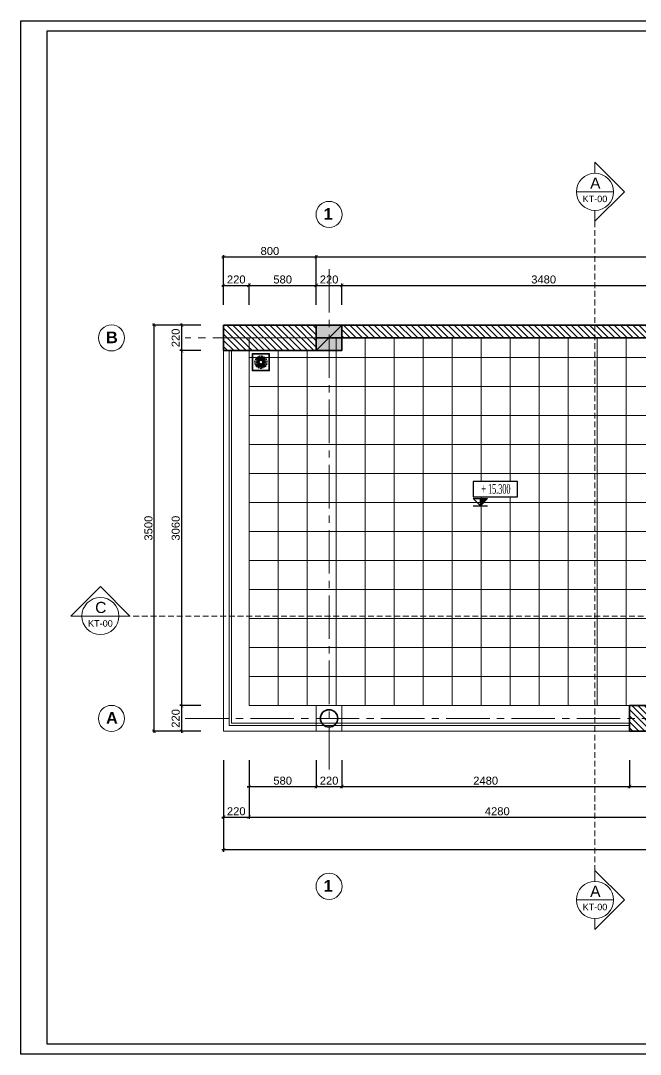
# Model space of a CAD drawing. Header units: millimetres. Extents: x 522695 to 636011, y 461124 to 505319.
# Drawn here: x 574177 to 579519, y 496409 to 505319 of the extents above; entities that cross this region are included whole.
import ezdxf
from ezdxf.enums import TextEntityAlignment as Align

# ---------------------------------------------------------------- set-up
doc = ezdxf.new("R2010")
doc.units = ezdxf.units.MM
doc.header["$LTSCALE"] = 500
doc.header["$MEASUREMENT"] = 0
doc.linetypes.add('CENTER2', pattern=[1.125, 0.75, -0.125, 0.125, -0.125])
doc.linetypes.add('DASHED2', pattern=[0.375, 0.25, -0.125])
doc.layers.get('0').update_dxf_attribs({"linetype": 'CONTINUOUS'})
doc.layers.get('DEFPOINTS').update_dxf_attribs({"color": 250, "linetype": 'CONTINUOUS'})
for name, color, linetype, lineweight in [('DH_CAT', 3, 'CONTINUOUS', 35), ('DH_HATCH', 250, 'CONTINUOUS', 5), ('DH_KHUAT', 149, 'DASHED2', 9), ('DH_KTHUOC', 8, 'CONTINUOUS', 5), ('DH_NETMANH', 9, 'CONTINUOUS', 5), ('DH_NOITHAT', 252, 'CONTINUOUS', 9), ('DH_TEXT', 4, 'CONTINUOUS', 13), ('DH_THAY', 4, 'CONTINUOUS', 13), ('DH_TRUC', 251, 'CENTER2', 5), ('TEXT', 3, 'CONTINUOUS', 25)]:
    doc.layers.add(name, color=color, linetype=linetype, lineweight=lineweight)
doc.layers.add('E_Thay', color=33, linetype='CONTINUOUS')
doc.layers.add('IN', color=5, linetype='CONTINUOUS')
doc.styles.add('arial', font='arial.ttf')
doc.styles.add('DH_ARIAL_B', font='arialbd.ttf')
doc.styles.add('DH_KITHUOC', font='arial.ttf')
doc.styles.add('ROMANSssss', font='vntimeh.shx', dxfattribs={"width": 0.55})
doc.dimstyles.new('DH_100s', dxfattribs={"dimtxt": 230, "dimasz": 100, "dimexe": 50, "dimexo": 0, "dimgap": 50, "dimtad": 1, "dimdec": 0, "dimzin": 0, "dimdsep": 46, "dimtxsty": 'DH_KITHUOC', "dimblk1": 'ARCHTICK', "dimblk2": 'ARCHTICK', "dimsah": 1, "dimcen": 90, "dimdle": 50, "dimclrd": 8, "dimclre": 8, "dimclrt": 4, "dimadec": 0, "dimazin": 0, "dimtfac": 100, "dimtdec": 0, "dimtofl": 0, "dimtmove": 2, "dimatfit": 3, "dimldrblk": 'ARCHTICK', "dimfxl": 1, "dimtolj": 2, "dimtzin": 0, "dimarcsym": 0})

# ---------------------------------------------------------------- blocks, each defined once
blk = doc.blocks.new('KHUNGTEN_A3')
at = {"color": 3}
blk.add_lwpolyline([(0, 14850), (21000, 14850), (21000, 0), (0, 0)], close=True, dxfattribs=at)
blk.add_lwpolyline([(380, 14704), (20854, 14704), (20854, 146), (380, 146)], close=True)
for points in [[(18720, 14704), (18720, 146)], [(18720, 12461), (20854, 12461)], [(18720, 10924), (20854, 10924)], [(18720, 9388), (20854, 9388)], [(18720, 7851), (20854, 7851)], [(18720, 5608), (20854, 5608)], [(18720, 4566), (20854, 4566)], [(18720, 3523), (20854, 3523)], [(18720, 1602), (20854, 1602)], [(19787, 1602), (19787, 146)], [(18720, 1238), (20854, 1238)], [(18720, 874), (20854, 874)], [(18720, 510), (20854, 510)]]:
    blk.add_lwpolyline(points)
at = {"layer": 'DH_TEXT', "style": 'DH_ARIAL_B'}
for s, insert, char_height, width, attachment_point in [('GHI CHÚ', (18874, 14514), 100, 1830.82, 4), ('HIỆU CHỈNH', (18874, 12271), 100, 1830.82, 4), ('CHỦ ĐẦU TƯ', (18874, 10734), 100, 1830.82, 4), ('CÔNG TRÌNH', (18874, 9198), 100, 1830.82, 4), ('NHÀ Ở GIA ĐÌNH', (19787, 8656), 150, 1830.82, 5), ('TƯ VẤN THIẾT KẾ', (18874, 7661), 100, 1830.82, 4), ('THIẾT KẾ - VẼ', (18874, 5418), 100, 1830.82, 4), ('KIỂM', (18874, 4376), 100, 1830.82, 4), ('TÊN BẢN VẼ', (18874, 3333), 100, 1830.82, 4), ('KÝ HIỆU', (18874, 1423), 100, 788.51, 4), ('TỶ LỆ', (18874, 1059), 100, 788.51, 4), ('1/50', (20321, 1059), 100, 788.51, 5), ('KHỔ GIẤY', (18874, 700), 100, 788.51, 4), ('A3', (20321, 700), 100, 788.51, 5), ('NGÀY SỬA', (18874, 355), 100, 788.51, 4), ('15/05/2017', (19942, 355), 100, 788.51, 4)]:
    blk.add_mtext(s, dxfattribs=dict(at, insert=insert, char_height=char_height, width=width, attachment_point=attachment_point))
blk = doc.blocks.new('_ARCHTICK')
at = {"color": 0, "linetype": 'ByBlock', "const_width": 0.15}
blk.add_lwpolyline([(-0.5, -0.5), (0.5, 0.5)], dxfattribs=at)
blk = doc.blocks.new('*D214')
at = {"layer": 'DEFPOINTS', "color": 0, "transparency": 16777216}
for p in [(575729.7, 502694.9), (575563.8, 502474.9), (575729.7, 502474.9)]:
    blk.add_point(p, dxfattribs=at)
at = {"layer": 'DH_KTHUOC', "color": 8, "lineweight": -2, "transparency": 16777216}
for p, q in [((575563.8, 502709.9), (575563.8, 502459.9)), ((575729.7, 502694.9), (575548.8, 502694.9)), ((575729.7, 502474.9), (575548.8, 502474.9))]:
    blk.add_line(p, q, dxfattribs=at)
at = {"layer": 'DH_KTHUOC', "color": 8, "lineweight": -2, "transparency": 16777216, "xscale": 30, "yscale": 30, "zscale": 30}
for p, rotation in [((575563.8, 502694.9), 90), ((575563.8, 502474.9), 270)]:
    blk.add_blockref('_ARCHTICK', p, dxfattribs=dict(at, rotation=rotation))
at = {"layer": 'DH_KTHUOC', "color": 4, "transparency": 16777216, "insert": (575513.5, 502584.9), "char_height": 69, "attachment_point": 5, "rotation": 90, "style": 'DH_KITHUOC'}
blk.add_mtext('\\A2;220', dxfattribs=at)
blk = doc.blocks.new('*D215')
at = {"layer": 'DEFPOINTS', "color": 0, "transparency": 16777216}
for p in [(575729.7, 502474.9), (575563.8, 499414.9), (575729.7, 499414.9)]:
    blk.add_point(p, dxfattribs=at)
at = {"layer": 'DH_KTHUOC', "color": 8, "lineweight": -2, "transparency": 16777216}
for p, q in [((575729.7, 502474.9), (575548.8, 502474.9)), ((575563.8, 502489.9), (575563.8, 499399.9)), ((575729.7, 499414.9), (575548.8, 499414.9))]:
    blk.add_line(p, q, dxfattribs=at)
at = {"layer": 'DH_KTHUOC', "color": 8, "lineweight": -2, "transparency": 16777216, "xscale": 30, "yscale": 30, "zscale": 30}
for p, rotation in [((575563.8, 502474.9), 90), ((575563.8, 499414.9), 270)]:
    blk.add_blockref('_ARCHTICK', p, dxfattribs=dict(at, rotation=rotation))
at = {"layer": 'DH_KTHUOC', "color": 4, "transparency": 16777216, "insert": (575513.5, 500944.9), "char_height": 69, "attachment_point": 5, "rotation": 90, "style": 'DH_KITHUOC'}
blk.add_mtext('\\A2;3060', dxfattribs=at)
blk = doc.blocks.new('*D216')
at = {"layer": 'DEFPOINTS', "color": 0, "transparency": 16777216}
for p in [(575729.7, 499414.9), (575563.8, 499194.9), (575729.7, 499194.9)]:
    blk.add_point(p, dxfattribs=at)
at = {"layer": 'DH_KTHUOC', "color": 8, "lineweight": -2, "transparency": 16777216}
for p, q in [((575729.7, 499414.9), (575548.8, 499414.9)), ((575563.8, 499429.9), (575563.8, 499179.9)), ((575729.7, 499194.9), (575548.8, 499194.9))]:
    blk.add_line(p, q, dxfattribs=at)
at = {"layer": 'DH_KTHUOC', "color": 8, "lineweight": -2, "transparency": 16777216, "xscale": 30, "yscale": 30, "zscale": 30}
for p, rotation in [((575563.8, 499414.9), 90), ((575563.8, 499194.9), 270)]:
    blk.add_blockref('_ARCHTICK', p, dxfattribs=dict(at, rotation=rotation))
at = {"layer": 'DH_KTHUOC', "color": 4, "transparency": 16777216, "insert": (575513.5, 499304.9), "char_height": 69, "attachment_point": 5, "rotation": 90, "style": 'DH_KITHUOC'}
blk.add_mtext('\\A2;220', dxfattribs=at)
blk = doc.blocks.new('*D217')
at = {"layer": 'DEFPOINTS', "color": 0, "transparency": 16777216}
for p in [(575328.9, 502694.9), (575729.7, 502694.9), (575729.7, 499194.9)]:
    blk.add_point(p, dxfattribs=at)
at = {"layer": 'DH_KTHUOC', "color": 8, "lineweight": -2, "transparency": 16777216}
for p, q in [((575328.9, 499179.9), (575328.9, 502709.9)), ((575729.7, 502694.9), (575313.9, 502694.9)), ((575729.7, 499194.9), (575313.9, 499194.9))]:
    blk.add_line(p, q, dxfattribs=at)
at = {"layer": 'DH_KTHUOC', "color": 8, "lineweight": -2, "transparency": 16777216, "xscale": 30, "yscale": 30, "zscale": 30}
for p, rotation in [((575328.9, 502694.9), 90), ((575328.9, 499194.9), 270)]:
    blk.add_blockref('_ARCHTICK', p, dxfattribs=dict(at, rotation=rotation))
at = {"layer": 'DH_KTHUOC', "color": 4, "transparency": 16777216, "insert": (575278.6, 500944.9), "char_height": 69, "attachment_point": 5, "rotation": 90, "style": 'DH_KITHUOC'}
blk.add_mtext('\\A2;3500', dxfattribs=at)
blk = doc.blocks.new('*D218')
at = {"layer": 'DEFPOINTS', "color": 0, "transparency": 16777216}
for p in [(575925.5, 498945.5), (576145.5, 498945.5), (576145.5, 498453.8)]:
    blk.add_point(p, dxfattribs=at)
at = {"layer": 'DH_KTHUOC', "color": 8, "lineweight": -2, "transparency": 16777216}
for p, q in [((575925.5, 498945.5), (575925.5, 498438.8)), ((576145.5, 498945.5), (576145.5, 498438.8)), ((575910.5, 498453.8), (576160.5, 498453.8))]:
    blk.add_line(p, q, dxfattribs=at)
at = {"layer": 'DH_KTHUOC', "color": 8, "lineweight": -2, "transparency": 16777216, "xscale": 30, "yscale": 30, "zscale": 30, "rotation": 180}
blk.add_blockref('_ARCHTICK', (575925.5, 498453.8), dxfattribs=at)
at = {"layer": 'DH_KTHUOC', "color": 8, "lineweight": -2, "transparency": 16777216, "xscale": 30, "yscale": 30, "zscale": 30}
blk.add_blockref('_ARCHTICK', (576145.5, 498453.8), dxfattribs=at)
at = {"layer": 'DH_KTHUOC', "color": 4, "transparency": 16777216, "insert": (576035.5, 498504), "char_height": 69, "attachment_point": 5, "style": 'DH_KITHUOC'}
blk.add_mtext('\\A2;220', dxfattribs=at)
blk = doc.blocks.new('*D219')
at = {"layer": 'DEFPOINTS', "color": 0, "transparency": 16777216}
for p in [(576145.5, 498945.5), (576725.5, 498945.5), (576725.5, 498717.7)]:
    blk.add_point(p, dxfattribs=at)
at = {"layer": 'DH_KTHUOC', "color": 8, "lineweight": -2, "transparency": 16777216}
for p, q in [((576145.5, 498945.5), (576145.5, 498702.7)), ((576725.5, 498945.5), (576725.5, 498702.7)), ((576130.5, 498717.7), (576740.5, 498717.7))]:
    blk.add_line(p, q, dxfattribs=at)
at = {"layer": 'DH_KTHUOC', "color": 8, "lineweight": -2, "transparency": 16777216, "xscale": 30, "yscale": 30, "zscale": 30, "rotation": 180}
blk.add_blockref('_ARCHTICK', (576145.5, 498717.7), dxfattribs=at)
at = {"layer": 'DH_KTHUOC', "color": 8, "lineweight": -2, "transparency": 16777216, "xscale": 30, "yscale": 30, "zscale": 30}
blk.add_blockref('_ARCHTICK', (576725.5, 498717.7), dxfattribs=at)
at = {"layer": 'DH_KTHUOC', "color": 4, "transparency": 16777216, "insert": (576435.5, 498767.9), "char_height": 69, "attachment_point": 5, "style": 'DH_KITHUOC'}
blk.add_mtext('\\A2;580', dxfattribs=at)
blk = doc.blocks.new('*D220')
at = {"layer": 'DEFPOINTS', "color": 0, "transparency": 16777216}
for p in [(576725.5, 498945.5), (576945.5, 498945.5), (576945.5, 498717.7)]:
    blk.add_point(p, dxfattribs=at)
at = {"layer": 'DH_KTHUOC', "color": 8, "lineweight": -2, "transparency": 16777216}
for p, q in [((576725.5, 498945.5), (576725.5, 498702.7)), ((576945.5, 498945.5), (576945.5, 498702.7)), ((576710.5, 498717.7), (576960.5, 498717.7))]:
    blk.add_line(p, q, dxfattribs=at)
at = {"layer": 'DH_KTHUOC', "color": 8, "lineweight": -2, "transparency": 16777216, "xscale": 30, "yscale": 30, "zscale": 30, "rotation": 180}
blk.add_blockref('_ARCHTICK', (576725.5, 498717.7), dxfattribs=at)
at = {"layer": 'DH_KTHUOC', "color": 8, "lineweight": -2, "transparency": 16777216, "xscale": 30, "yscale": 30, "zscale": 30}
blk.add_blockref('_ARCHTICK', (576945.5, 498717.7), dxfattribs=at)
at = {"layer": 'DH_KTHUOC', "color": 4, "transparency": 16777216, "insert": (576835.5, 498767.9), "char_height": 69, "attachment_point": 5, "style": 'DH_KITHUOC'}
blk.add_mtext('\\A2;220', dxfattribs=at)
blk = doc.blocks.new('*D221')
at = {"layer": 'DEFPOINTS', "color": 0, "transparency": 16777216}
for p in [(576945.5, 498945.5), (579425.5, 498945.5), (579425.5, 498717.7)]:
    blk.add_point(p, dxfattribs=at)
at = {"layer": 'DH_KTHUOC', "color": 8, "lineweight": -2, "transparency": 16777216}
for p, q in [((576945.5, 498945.5), (576945.5, 498702.7)), ((579425.5, 498945.5), (579425.5, 498702.7)), ((576930.5, 498717.7), (579440.5, 498717.7))]:
    blk.add_line(p, q, dxfattribs=at)
at = {"layer": 'DH_KTHUOC', "color": 8, "lineweight": -2, "transparency": 16777216, "xscale": 30, "yscale": 30, "zscale": 30, "rotation": 180}
blk.add_blockref('_ARCHTICK', (576945.5, 498717.7), dxfattribs=at)
at = {"layer": 'DH_KTHUOC', "color": 8, "lineweight": -2, "transparency": 16777216, "xscale": 30, "yscale": 30, "zscale": 30}
blk.add_blockref('_ARCHTICK', (579425.5, 498717.7), dxfattribs=at)
at = {"layer": 'DH_KTHUOC', "color": 4, "transparency": 16777216, "insert": (578185.5, 498767.9), "char_height": 69, "attachment_point": 5, "style": 'DH_KITHUOC'}
blk.add_mtext('\\A2;2480', dxfattribs=at)
blk = doc.blocks.new('*D228')
at = {"layer": 'DEFPOINTS', "color": 0, "transparency": 16777216}
for p in [(575925.5, 498945.5), (583925.5, 498945.5), (575925.5, 498171)]:
    blk.add_point(p, dxfattribs=at)
at = {"layer": 'DH_KTHUOC', "color": 8, "lineweight": -2, "transparency": 16777216}
for p, q in [((575925.5, 498945.5), (575925.5, 498156)), ((583925.5, 498945.5), (583925.5, 498156)), ((583940.5, 498171), (575910.5, 498171))]:
    blk.add_line(p, q, dxfattribs=at)
at = {"layer": 'DH_KTHUOC', "color": 8, "lineweight": -2, "transparency": 16777216, "xscale": 30, "yscale": 30, "zscale": 30, "rotation": 180}
blk.add_blockref('_ARCHTICK', (575925.5, 498171), dxfattribs=at)
at = {"layer": 'DH_KTHUOC', "color": 8, "lineweight": -2, "transparency": 16777216, "xscale": 30, "yscale": 30, "zscale": 30}
blk.add_blockref('_ARCHTICK', (583925.5, 498171), dxfattribs=at)
at = {"layer": 'DH_KTHUOC', "color": 4, "transparency": 16777216, "insert": (579925.5, 498221.2), "char_height": 69, "attachment_point": 5, "style": 'DH_KITHUOC'}
blk.add_mtext('\\A2;8000', dxfattribs=at)
blk = doc.blocks.new('*D229')
at = {"layer": 'DEFPOINTS', "color": 0, "transparency": 16777216}
for p in [(576145.5, 498945.5), (580425.5, 498945.5), (580425.5, 498453.8)]:
    blk.add_point(p, dxfattribs=at)
at = {"layer": 'DH_KTHUOC', "color": 8, "lineweight": -2, "transparency": 16777216}
for p, q in [((576145.5, 498945.5), (576145.5, 498438.8)), ((580425.5, 498945.5), (580425.5, 498438.8)), ((576130.5, 498453.8), (580440.5, 498453.8))]:
    blk.add_line(p, q, dxfattribs=at)
at = {"layer": 'DH_KTHUOC', "color": 8, "lineweight": -2, "transparency": 16777216, "xscale": 30, "yscale": 30, "zscale": 30, "rotation": 180}
blk.add_blockref('_ARCHTICK', (576145.5, 498453.8), dxfattribs=at)
at = {"layer": 'DH_KTHUOC', "color": 8, "lineweight": -2, "transparency": 16777216, "xscale": 30, "yscale": 30, "zscale": 30}
blk.add_blockref('_ARCHTICK', (580425.5, 498453.8), dxfattribs=at)
at = {"layer": 'DH_KTHUOC', "color": 4, "transparency": 16777216, "insert": (578285.5, 498504), "char_height": 69, "attachment_point": 5, "style": 'DH_KITHUOC'}
blk.add_mtext('\\A2;4280', dxfattribs=at)
blk = doc.blocks.new('*D232')
at = {"layer": 'DEFPOINTS', "color": 0, "transparency": 16777216}
for p in [(579425.5, 498945.5), (580425.5, 498945.5), (580425.5, 498717.7)]:
    blk.add_point(p, dxfattribs=at)
at = {"layer": 'DH_KTHUOC', "color": 8, "lineweight": -2, "transparency": 16777216}
for p, q in [((579425.5, 498945.5), (579425.5, 498702.7)), ((580425.5, 498945.5), (580425.5, 498702.7)), ((579410.5, 498717.7), (580440.5, 498717.7))]:
    blk.add_line(p, q, dxfattribs=at)
at = {"layer": 'DH_KTHUOC', "color": 8, "lineweight": -2, "transparency": 16777216, "xscale": 30, "yscale": 30, "zscale": 30, "rotation": 180}
blk.add_blockref('_ARCHTICK', (579425.5, 498717.7), dxfattribs=at)
at = {"layer": 'DH_KTHUOC', "color": 8, "lineweight": -2, "transparency": 16777216, "xscale": 30, "yscale": 30, "zscale": 30}
blk.add_blockref('_ARCHTICK', (580425.5, 498717.7), dxfattribs=at)
at = {"layer": 'DH_KTHUOC', "color": 4, "transparency": 16777216, "insert": (579925.5, 498767.9), "char_height": 69, "attachment_point": 5, "style": 'DH_KITHUOC'}
blk.add_mtext('\\A2;1000', dxfattribs=at)
blk = doc.blocks.new('cot220')
at = {"layer": 'DH_HATCH'}
blk.add_hatch(color=256, dxfattribs=at).paths.add_polyline_path([(-110, -110), (110, -110), (110, 110), (-110, 110)])
at = {"layer": 'DH_CAT'}
blk.add_lwpolyline([(-110, -110), (110, -110), (110, 110), (-110, 110)], close=True, dxfattribs=at)
blk.add_lwpolyline([(110, 110), (-110, -110)], dxfattribs=at)
blk = doc.blocks.new('*D233')
at = {"layer": 'DEFPOINTS', "color": 0, "transparency": 16777216}
for p in [(576725.5, 503283.2), (575925.5, 502869.1), (576725.5, 502869.1)]:
    blk.add_point(p, dxfattribs=at)
at = {"layer": 'DH_KTHUOC', "color": 8, "lineweight": -2, "transparency": 16777216}
for p, q in [((575910.5, 503283.2), (576740.5, 503283.2)), ((575925.5, 502869.1), (575925.5, 503298.2)), ((576725.5, 502869.1), (576725.5, 503298.2))]:
    blk.add_line(p, q, dxfattribs=at)
at = {"layer": 'DH_KTHUOC', "color": 8, "lineweight": -2, "transparency": 16777216, "xscale": 30, "yscale": 30, "zscale": 30, "rotation": 180}
blk.add_blockref('_ARCHTICK', (575925.5, 503283.2), dxfattribs=at)
at = {"layer": 'DH_KTHUOC', "color": 8, "lineweight": -2, "transparency": 16777216, "xscale": 30, "yscale": 30, "zscale": 30}
blk.add_blockref('_ARCHTICK', (576725.5, 503283.2), dxfattribs=at)
at = {"layer": 'DH_KTHUOC', "color": 4, "transparency": 16777216, "insert": (576325.5, 503333.5), "char_height": 69, "attachment_point": 5, "style": 'DH_KITHUOC'}
blk.add_mtext('\\A2;800', dxfattribs=at)
blk = doc.blocks.new('*D234')
at = {"layer": 'DEFPOINTS', "color": 0, "transparency": 16777216}
for p in [(576945.5, 503037.9), (576725.5, 502869.1), (576945.5, 502869.1)]:
    blk.add_point(p, dxfattribs=at)
at = {"layer": 'DH_KTHUOC', "color": 8, "lineweight": -2, "transparency": 16777216}
for p, q in [((576710.5, 503037.9), (576960.5, 503037.9)), ((576725.5, 502869.1), (576725.5, 503052.9)), ((576945.5, 502869.1), (576945.5, 503052.9))]:
    blk.add_line(p, q, dxfattribs=at)
at = {"layer": 'DH_KTHUOC', "color": 8, "lineweight": -2, "transparency": 16777216, "xscale": 30, "yscale": 30, "zscale": 30, "rotation": 180}
blk.add_blockref('_ARCHTICK', (576725.5, 503037.9), dxfattribs=at)
at = {"layer": 'DH_KTHUOC', "color": 8, "lineweight": -2, "transparency": 16777216, "xscale": 30, "yscale": 30, "zscale": 30}
blk.add_blockref('_ARCHTICK', (576945.5, 503037.9), dxfattribs=at)
at = {"layer": 'DH_KTHUOC', "color": 4, "transparency": 16777216, "insert": (576835.5, 503088.1), "char_height": 69, "attachment_point": 5, "style": 'DH_KITHUOC'}
blk.add_mtext('\\A2;220', dxfattribs=at)
blk = doc.blocks.new('*D235')
at = {"layer": 'DEFPOINTS', "color": 0, "transparency": 16777216}
for p in [(580425.5, 503037.9), (576945.5, 502869.1), (580425.5, 502869.1)]:
    blk.add_point(p, dxfattribs=at)
at = {"layer": 'DH_KTHUOC', "color": 8, "lineweight": -2, "transparency": 16777216}
for p, q in [((576930.5, 503037.9), (580440.5, 503037.9)), ((576945.5, 502869.1), (576945.5, 503052.9)), ((580425.5, 502869.1), (580425.5, 503052.9))]:
    blk.add_line(p, q, dxfattribs=at)
at = {"layer": 'DH_KTHUOC', "color": 8, "lineweight": -2, "transparency": 16777216, "xscale": 30, "yscale": 30, "zscale": 30, "rotation": 180}
blk.add_blockref('_ARCHTICK', (576945.5, 503037.9), dxfattribs=at)
at = {"layer": 'DH_KTHUOC', "color": 8, "lineweight": -2, "transparency": 16777216, "xscale": 30, "yscale": 30, "zscale": 30}
blk.add_blockref('_ARCHTICK', (580425.5, 503037.9), dxfattribs=at)
at = {"layer": 'DH_KTHUOC', "color": 4, "transparency": 16777216, "insert": (578685.5, 503088.2), "char_height": 69, "attachment_point": 5, "style": 'DH_KITHUOC'}
blk.add_mtext('\\A2;3480', dxfattribs=at)
blk = doc.blocks.new('*D241')
at = {"layer": 'DEFPOINTS', "color": 0, "transparency": 16777216}
for p in [(583925.5, 503283.2), (576725.5, 502869.1), (583925.5, 502869.1)]:
    blk.add_point(p, dxfattribs=at)
at = {"layer": 'DH_KTHUOC', "color": 8, "lineweight": -2, "transparency": 16777216}
for p, q in [((576710.5, 503283.2), (583940.5, 503283.2)), ((576725.5, 502869.1), (576725.5, 503298.2)), ((583925.5, 502869.1), (583925.5, 503298.2))]:
    blk.add_line(p, q, dxfattribs=at)
at = {"layer": 'DH_KTHUOC', "color": 8, "lineweight": -2, "transparency": 16777216, "xscale": 30, "yscale": 30, "zscale": 30, "rotation": 180}
blk.add_blockref('_ARCHTICK', (576725.5, 503283.2), dxfattribs=at)
at = {"layer": 'DH_KTHUOC', "color": 8, "lineweight": -2, "transparency": 16777216, "xscale": 30, "yscale": 30, "zscale": 30}
blk.add_blockref('_ARCHTICK', (583925.5, 503283.2), dxfattribs=at)
at = {"layer": 'DH_KTHUOC', "color": 4, "transparency": 16777216, "insert": (580325.5, 503333.5), "char_height": 69, "attachment_point": 5, "style": 'DH_KITHUOC'}
blk.add_mtext('\\A2;7200', dxfattribs=at)
blk = doc.blocks.new('*D242')
at = {"layer": 'DEFPOINTS', "color": 0, "transparency": 16777216}
for p in [(576145.5, 503037.9), (575925.5, 502869.1), (576145.5, 502869.1)]:
    blk.add_point(p, dxfattribs=at)
at = {"layer": 'DH_KTHUOC', "color": 8, "lineweight": -2, "transparency": 16777216}
for p, q in [((575910.5, 503037.9), (576160.5, 503037.9)), ((575925.5, 502869.1), (575925.5, 503052.9)), ((576145.5, 502869.1), (576145.5, 503052.9))]:
    blk.add_line(p, q, dxfattribs=at)
at = {"layer": 'DH_KTHUOC', "color": 8, "lineweight": -2, "transparency": 16777216, "xscale": 30, "yscale": 30, "zscale": 30, "rotation": 180}
blk.add_blockref('_ARCHTICK', (575925.5, 503037.9), dxfattribs=at)
at = {"layer": 'DH_KTHUOC', "color": 8, "lineweight": -2, "transparency": 16777216, "xscale": 30, "yscale": 30, "zscale": 30}
blk.add_blockref('_ARCHTICK', (576145.5, 503037.9), dxfattribs=at)
at = {"layer": 'DH_KTHUOC', "color": 4, "transparency": 16777216, "insert": (576035.5, 503088.1), "char_height": 69, "attachment_point": 5, "style": 'DH_KITHUOC'}
blk.add_mtext('\\A2;220', dxfattribs=at)
blk = doc.blocks.new('*D243')
at = {"layer": 'DEFPOINTS', "color": 0, "transparency": 16777216}
for p in [(576725.5, 503037.9), (576145.5, 502869.1), (576725.5, 502869.1)]:
    blk.add_point(p, dxfattribs=at)
at = {"layer": 'DH_KTHUOC', "color": 8, "lineweight": -2, "transparency": 16777216}
for p, q in [((576130.5, 503037.9), (576740.5, 503037.9)), ((576145.5, 502869.1), (576145.5, 503052.9)), ((576725.5, 502869.1), (576725.5, 503052.9))]:
    blk.add_line(p, q, dxfattribs=at)
at = {"layer": 'DH_KTHUOC', "color": 8, "lineweight": -2, "transparency": 16777216, "xscale": 30, "yscale": 30, "zscale": 30, "rotation": 180}
blk.add_blockref('_ARCHTICK', (576145.5, 503037.9), dxfattribs=at)
at = {"layer": 'DH_KTHUOC', "color": 8, "lineweight": -2, "transparency": 16777216, "xscale": 30, "yscale": 30, "zscale": 30}
blk.add_blockref('_ARCHTICK', (576725.5, 503037.9), dxfattribs=at)
at = {"layer": 'DH_KTHUOC', "color": 4, "transparency": 16777216, "insert": (576435.5, 503088.1), "char_height": 69, "attachment_point": 5, "style": 'DH_KITHUOC'}
blk.add_mtext('\\A2;580', dxfattribs=at)
blk = doc.blocks.new('A$C38BE5B1B')
at = {"linetype": 'Continuous'}
for points in [[(0, 150.2), (150.2, 150.2), (150.2, 0), (0, 0)], [(143.3, 143.3), (6.8, 143.3), (6.8, 6.8), (143.3, 6.8)]]:
    blk.add_lwpolyline(points, close=True, dxfattribs=at)
for points in [[(23.2, 92), (62.1, 79.3, 0.052408), (61.5, 76.5), (20.8, 80.8, -0.052408)], [(34.5, 111.6), (64.9, 84.2, 0.052408), (63.3, 81.9), (27.8, 102.4, -0.052408)], [(43, 119.3, -0.052408), (52.9, 125), (69.5, 87.6, 0.052408), (67.1, 86.1)], [(63.7, 128.5, -0.052408), (75.1, 129.7), (75.1, 88.7, 0.052408), (72.2, 88.4)], [(86.4, 128.5, -0.052408), (97.3, 125), (80.6, 87.6, 0.052408), (77.9, 88.4)], [(107.2, 119.3, -0.052408), (115.7, 111.6), (85.2, 84.2, 0.052408), (83.1, 86.1)], [(86.9, 81.9), (122.4, 102.4, -0.052408), (127, 92), (88.1, 79.3, 0.052408)], [(61.5, 73.7, 0.052408), (62.1, 70.9), (23.2, 58.2, -0.052408), (20.8, 69.4)], [(64.9, 66), (34.5, 38.5, -0.052408), (27.8, 47.8), (63.3, 68.3, 0.052408)], [(67.1, 64, 0.052408), (69.5, 62.6), (52.9, 25.2, -0.052408), (43, 30.9)], [(72.2, 61.7, 0.052408), (75.1, 61.4), (75.1, 20.5, -0.052408), (63.7, 21.7)], [(77.9, 61.7, 0.052408), (80.6, 62.6), (97.3, 25.2, -0.052408), (86.4, 21.7)], [(85.2, 66), (115.7, 38.5, -0.052408), (107.2, 30.9), (83.1, 64, 0.052408)], [(88.1, 70.9), (127, 58.2, -0.052408), (122.4, 47.8), (86.9, 68.3, 0.052408)], [(88.7, 76.5), (129.4, 80.8, -0.052408), (129.4, 69.4), (88.7, 73.7, 0.052408)]]:
    blk.add_lwpolyline(points, format="xyb", close=True, dxfattribs=at)
blk = doc.blocks.new('CosSan')
at = {"lineweight": 25}
blk.add_hatch(color=8, dxfattribs=at).paths.add_polyline_path([(160, 160), (0, 160), (0, 0)])
at = {"color": 8, "lineweight": 25}
for p, q in [((-160, 0), (160, 0)), ((0, 0), (0, 160))]:
    blk.add_line(p, q, dxfattribs=at)
blk.add_lwpolyline([(0, 0), (-160, 160), (160, 160)], close=True, dxfattribs=at)
at = {"color": 8}
blk.add_wipeout([(-161, 550), (-161, 200), (839, 200), (839, 550)], dxfattribs=at).dxf.layer = 'E_Thay'
at = {"color": 8, "lineweight": 25}
blk.add_lwpolyline([(-161, 200), (839, 200), (839, 550), (-161, 550)], close=True, dxfattribs=at)
at = {"layer": 'E_Thay', "color": 8, "lineweight": 25}
blk.add_line((-160, 160), (160, 160), dxfattribs=at)
at = {"style": 'ROMANSssss', "width": 0.55}
blk.add_attdef('%%P0,000', text='', height=220, dxfattribs=at).set_placement((353, 271), align=Align.CENTER)
blk = doc.blocks.new('*U211')
at = {"color": 8}
for points in [[(0, 518), (0, 636), (318, 318), (0, 0), (0, 118)], [(-200, 318), (200, 318)], [(0, -7112), (0, -6993), (318, -7312), (0, -7630), (0, -7512)], [(-200, -7312), (200, -7312)]]:
    blk.add_lwpolyline(points, dxfattribs=at)
for centre in [(0, 318), (0, -7312)]:
    blk.add_circle(centre, 200, dxfattribs=at)
at = {"layer": 'DH_KHUAT', "color": 250, "linetype": 'DASHED2', "ltscale": 0.5}
blk.add_lwpolyline([(0, 0), (0, -7112)], dxfattribs=at)
at = {"style": 'arial'}
for p in [(4, 411), (4, -7219)]:
    blk.add_text('A', height=120, dxfattribs=at).set_placement(p, align=Align.MIDDLE_CENTER)
for p in [(0, 186), (0, -7444)]:
    blk.add_attdef('KYHIEU', text='', height=70, dxfattribs=at).set_placement(p, align=Align.BOTTOM_CENTER)
blk = doc.blocks.new('*U210')
at = {"color": 8}
for points in [[(-118, 0), (0, 0), (-318, 318), (-636, 0), (-518, 0)], [(12617, 0), (12735, 0), (12417, 318), (12098, 0), (12217, 0)], [(-518, 0), (-118, 0)], [(12217, 0), (12617, 0)]]:
    blk.add_lwpolyline(points, dxfattribs=at)
at = {"color": 250, "linetype": 'DASHED2', "ltscale": 0.5}
blk.add_lwpolyline([(12098, 0), (-118, 0)], dxfattribs=at)
at = {"color": 8}
for centre in [(-318, 0), (12417, 0)]:
    blk.add_circle(centre, 200, dxfattribs=at)
at = {"style": 'arial'}
for p in [(-314, 93), (12421, 93)]:
    blk.add_text('C', height=120, dxfattribs=at).set_placement(p, align=Align.MIDDLE_CENTER)
for p in [(-318, -135), (12417, -135)]:
    blk.add_attdef('KH', text='', height=70, dxfattribs=at).set_placement(p, align=Align.BOTTOM_CENTER)

msp = doc.modelspace()

# ---------------------------------------------------------------- hatches: boundary and pattern name
at = {"layer": 'DH_HATCH'}
h = msp.add_hatch(dxfattribs=at)
h.set_pattern_fill('ANSI31', color=256, scale=300, style=0)
h.set_pattern_definition([(315, (1021890.382, -57687.853), (26.5165043, 26.5165043), [])])
h.paths.add_polyline_path([(576145.5, 502474.9), (576145.5, 502584.9), (575925.5, 502584.9), (575925.5, 502474.9)])
h.paths.add_polyline_path([(576725.5, 502474.9), (576725.5, 502584.9), (576145.5, 502584.9), (576145.5, 502474.9)])
h.paths.add_polyline_path([(576725.5, 502694.9), (575925.5, 502694.9), (575925.5, 502584.9), (576725.5, 502584.9)])
h.paths.add_polyline_path([(580425.5, 502694.9), (576945.5, 502694.9), (576945.5, 502584.9), (580425.5, 502584.9)])
h.paths.add_polyline_path([(580645.5, 501464.9), (580425.5, 501464.9), (580425.5, 500574.9), (580645.5, 500574.9)])
h.paths.add_polyline_path([(580645.5, 502474.9), (580425.5, 502474.9), (580425.5, 502364.9), (580645.5, 502364.9)])
h.paths.add_polyline_path([(583705.5, 502694.9), (580645.5, 502694.9), (580645.5, 502584.9), (583705.5, 502584.9)])
h.paths.add_polyline_path([(583925.5, 502474.9), (583815.5, 502474.9), (583815.5, 500884.9), (583715.5, 500884.9), (583715.5, 500774.9), (583815.5, 500774.9), (583815.5, 499414.9), (583925.5, 499414.9)])
h.paths.add_polyline_path([(583215.5, 500884.9), (583005.5, 500884.9), (583005.5, 500574.9), (583115.5, 500574.9), (583115.5, 500774.9), (583215.5, 500774.9)])
h.paths.add_polyline_path([(583705.5, 499304.9), (583115.5, 499304.9), (583115.5, 499774.9), (583005.5, 499774.9), (583005.5, 499304.9), (580645.5, 499304.9), (580645.5, 499194.9), (583705.5, 499194.9)])
h.paths.add_polyline_path([(580425.5, 499414.9), (579425.5, 499414.9), (579425.5, 499194.9), (580425.5, 499194.9)])
h.paths.add_polyline_path([(580645.5, 499774.9), (580425.5, 499774.9), (580425.5, 499414.9), (580645.5, 499414.9)])
h = msp.add_hatch(dxfattribs=at)
h.set_pattern_fill('NET', color=256, scale=2000, style=0)
h.set_pattern_definition([(0, (576145.54, 499414.93), (0, 250), []), (90, (576145.54, 499414.93), (-250, 2e-14), [])])
h.paths.add_polyline_path([(576725.5, 502474.9), (576145.5, 502474.9), (576145.5, 499414.9), (580425.5, 499414.9), (580425.5, 502584.9), (576725.5, 502584.9)])

# ---------------------------------------------------------------- linework, layer by layer
at = {"layer": 'DH_CAT'}
for points in [[(575925.5, 502694.9), (583925.5, 502694.9), (583925.5, 499194.9), (579425.5, 499194.9)], [(575925.5, 502694.9), (575925.5, 502584.9)], [(576725.5, 502584.9), (576725.5, 502474.9), (575925.5, 502474.9), (575925.5, 502584.9)], [(576725.5, 502584.9), (580425.5, 502584.9)], [(580425.5, 499414.9), (579425.5, 499414.9), (579425.5, 499194.9)]]:
    msp.add_lwpolyline(points, dxfattribs=at)
msp.add_circle((576835.5, 499304.9), 75, dxfattribs=at)
at = {"layer": 'DH_HATCH'}
msp.add_lwpolyline([(576145.5, 502584.9), (580425.5, 502584.9), (580425.5, 499414.9), (576145.5, 499414.9)], close=True, dxfattribs=at)
at = {"layer": 'DH_NETMANH'}
for points in [[(575975.5, 502474.9), (575975.5, 499244.9), (579425.5, 499244.9)], [(575995.5, 502474.9), (575995.5, 499264.9), (579425.5, 499264.9)]]:
    msp.add_lwpolyline(points, dxfattribs=at)
at = {"layer": 'DH_THAY'}
for points in [[(575925.5, 502474.9), (575925.5, 502474.9), (575925.5, 499194.9), (579425.5, 499194.9)], [(576145.5, 502474.9), (576145.5, 499414.9), (576725.5, 499414.9)], [(576945.5, 499414.9), (579425.5, 499414.9)]]:
    msp.add_lwpolyline(points, dxfattribs=at)
msp.add_lwpolyline([(576725.5, 499414.9), (576945.5, 499414.9), (576945.5, 499194.9), (576725.5, 499194.9)], close=True, dxfattribs=at)
for centre in [(576835.5, 503649.1), (574959.8, 502584.9), (574959.8, 499304.9), (576835.5, 497857.4)]:
    msp.add_circle(centre, 112.5, dxfattribs=at)
at = {"layer": 'DH_TRUC'}
for p, q in [((576835.5, 503178.1), (576835.5, 498858.1)), ((584082.1, 502584.9), (575595.4, 502584.9)), ((575595.4, 499304.9), (584082.1, 499304.9))]:
    msp.add_line(p, q, dxfattribs=at)

# ---------------------------------------------------------------- block references
at = {"xscale": 0.6000000000058208, "yscale": 0.6000000000058208, "zscale": 0.6000000000058208}
msp.add_blockref('KHUNGTEN_A3', (574177, 496409.3), dxfattribs=at)
at = {"layer": 'DH_CAT'}
msp.add_blockref('cot220', (576835.5, 502584.9), dxfattribs=at)
at = {"layer": 'DH_NOITHAT', "xscale": -0.9988636363414116, "yscale": 0.9988636363414116, "zscale": 0.9988636363637468, "rotation": 90}
msp.add_blockref('A$C38BE5B1B', (576322.8, 502450.7), dxfattribs=at)
at = {"layer": 'DH_THAY'}
ref = msp.add_blockref('*U211', (579127.8, 503589.7), dxfattribs=dict(at, xscale=0.8, yscale=0.8, zscale=0.8))
ref.add_attrib('KYHIEU', 'KT-00', dxfattribs={"layer": '0', "height": 56, "style": 'arial'}).set_placement((579127.8, 497634.4), align=Align.BOTTOM_CENTER)
ref.add_attrib('KYHIEU', 'KT-00', dxfattribs={"layer": '0', "height": 56, "style": 'arial'}).set_placement((579127.8, 503738.2), align=Align.BOTTOM_CENTER)
ref = msp.add_blockref('*U210', (575118.9, 500187.1), dxfattribs=dict(at, xscale=0.8, yscale=0.8, zscale=0.8))
ref.add_attrib('KH', 'KT-00', dxfattribs={"layer": '0', "height": 56, "style": 'arial'}).set_placement((585052.2, 500079), align=Align.BOTTOM_CENTER)
ref.add_attrib('KH', 'KT-00', dxfattribs={"layer": '0', "height": 56, "style": 'arial'}).set_placement((574864.3, 500079), align=Align.BOTTOM_CENTER)

# ---------------------------------------------------------------- texts
at = {"layer": 'DH_TEXT', "style": 'DH_ARIAL_B'}
for s, p in [('1', (576789, 503603.5)), ('B', (574913.2, 502539.4)), ('A', (574913.2, 499259.4)), ('1', (576789, 497811.9))]:
    msp.add_text(s, height=100, dxfattribs=at).set_placement(p)

# ---------------------------------------------------------------- dimensions: what is measured, and where the dimension line sits
at = {"layer": 'DH_KTHUOC'}
for base, p1, p2, picture, middle in [((576725.5, 503283.2), (575925.5, 502869.1), (576725.5, 502869.1), '*D233', (576325.5, 503333.5)), ((583925.5, 503283.2), (576725.5, 502869.1), (583925.5, 502869.1), '*D241', (580325.5, 503333.5)), ((576145.5, 503037.9), (575925.5, 502869.1), (576145.5, 502869.1), '*D242', (576035.5, 503088.1)), ((576725.5, 503037.9), (576145.5, 502869.1), (576725.5, 502869.1), '*D243', (576435.5, 503088.1)), ((576945.5, 503037.9), (576725.5, 502869.1), (576945.5, 502869.1), '*D234', (576835.5, 503088.1)), ((580425.5, 503037.9), (576945.5, 502869.1), (580425.5, 502869.1), '*D235', (578685.5, 503088.2)), ((576145.5, 498453.8), (575925.5, 498945.5), (576145.5, 498945.5), '*D218', (576035.5, 498504)), ((575925.5, 498171), (583925.5, 498945.5), (575925.5, 498945.5), '*D228', (579925.5, 498221.2)), ((576725.5, 498717.7), (576145.5, 498945.5), (576725.5, 498945.5), '*D219', (576435.5, 498767.9)), ((580425.5, 498453.8), (576145.5, 498945.5), (580425.5, 498945.5), '*D229', (578285.5, 498504)), ((576945.5, 498717.7), (576725.5, 498945.5), (576945.5, 498945.5), '*D220', (576835.5, 498767.9)), ((579425.5, 498717.7), (576945.5, 498945.5), (579425.5, 498945.5), '*D221', (578185.5, 498767.9)), ((580425.5, 498717.7), (579425.5, 498945.5), (580425.5, 498945.5), '*D232', (579925.5, 498767.9))]:
    dim = msp.add_linear_dim(base=base, p1=p1, p2=p2, dimstyle='DH_100s', override={"dimscale": 0.3, "dimarcsym": 2}, dxfattribs=at)
    dim.commit()
    dim.dimension.update_dxf_attribs({"geometry": picture, "text_midpoint": middle})
for base, p1, p2, picture, middle in [((575328.9, 502694.9), (575729.7, 499194.9), (575729.7, 502694.9), '*D217', (575278.6, 500944.9)), ((575563.8, 502474.9), (575729.7, 502694.9), (575729.7, 502474.9), '*D214', (575513.5, 502584.9)), ((575563.8, 499414.9), (575729.7, 502474.9), (575729.7, 499414.9), '*D215', (575513.5, 500944.9)), ((575563.8, 499194.9), (575729.7, 499414.9), (575729.7, 499194.9), '*D216', (575513.5, 499304.9))]:
    dim = msp.add_linear_dim(base=base, p1=p1, p2=p2, angle=90, dimstyle='DH_100s', override={"dimscale": 0.3, "dimarcsym": 2}, dxfattribs=at)
    dim.commit()
    dim.dimension.update_dxf_attribs({"geometry": picture, "text_midpoint": middle})

# ---------------------------------------------------------------- next in the draw order: block references
ref = msp.add_blockref('CosSan', (578139.7, 501138.3), dxfattribs=dict(xscale=0.3809999999939464, yscale=0.3809999999939464, zscale=0.3809999999939464))
ref.add_attrib('%%P0,000', '+ 15.300', dxfattribs={"layer": 'TEXT', "height": 83.82, "style": 'ROMANSssss', "width": 0.55}).set_placement((578274.3, 501241.4), align=Align.CENTER)

# ---------------------------------------------------------------- next in the draw order: linework, layer by layer
at = {"layer": 'IN'}
msp.add_lwpolyline([(574177, 505319.3), (586777, 505319.3), (586777, 496409.3), (574177, 496409.3)], close=True, dxfattribs=at)

doc.saveas('drawing.dxf')
